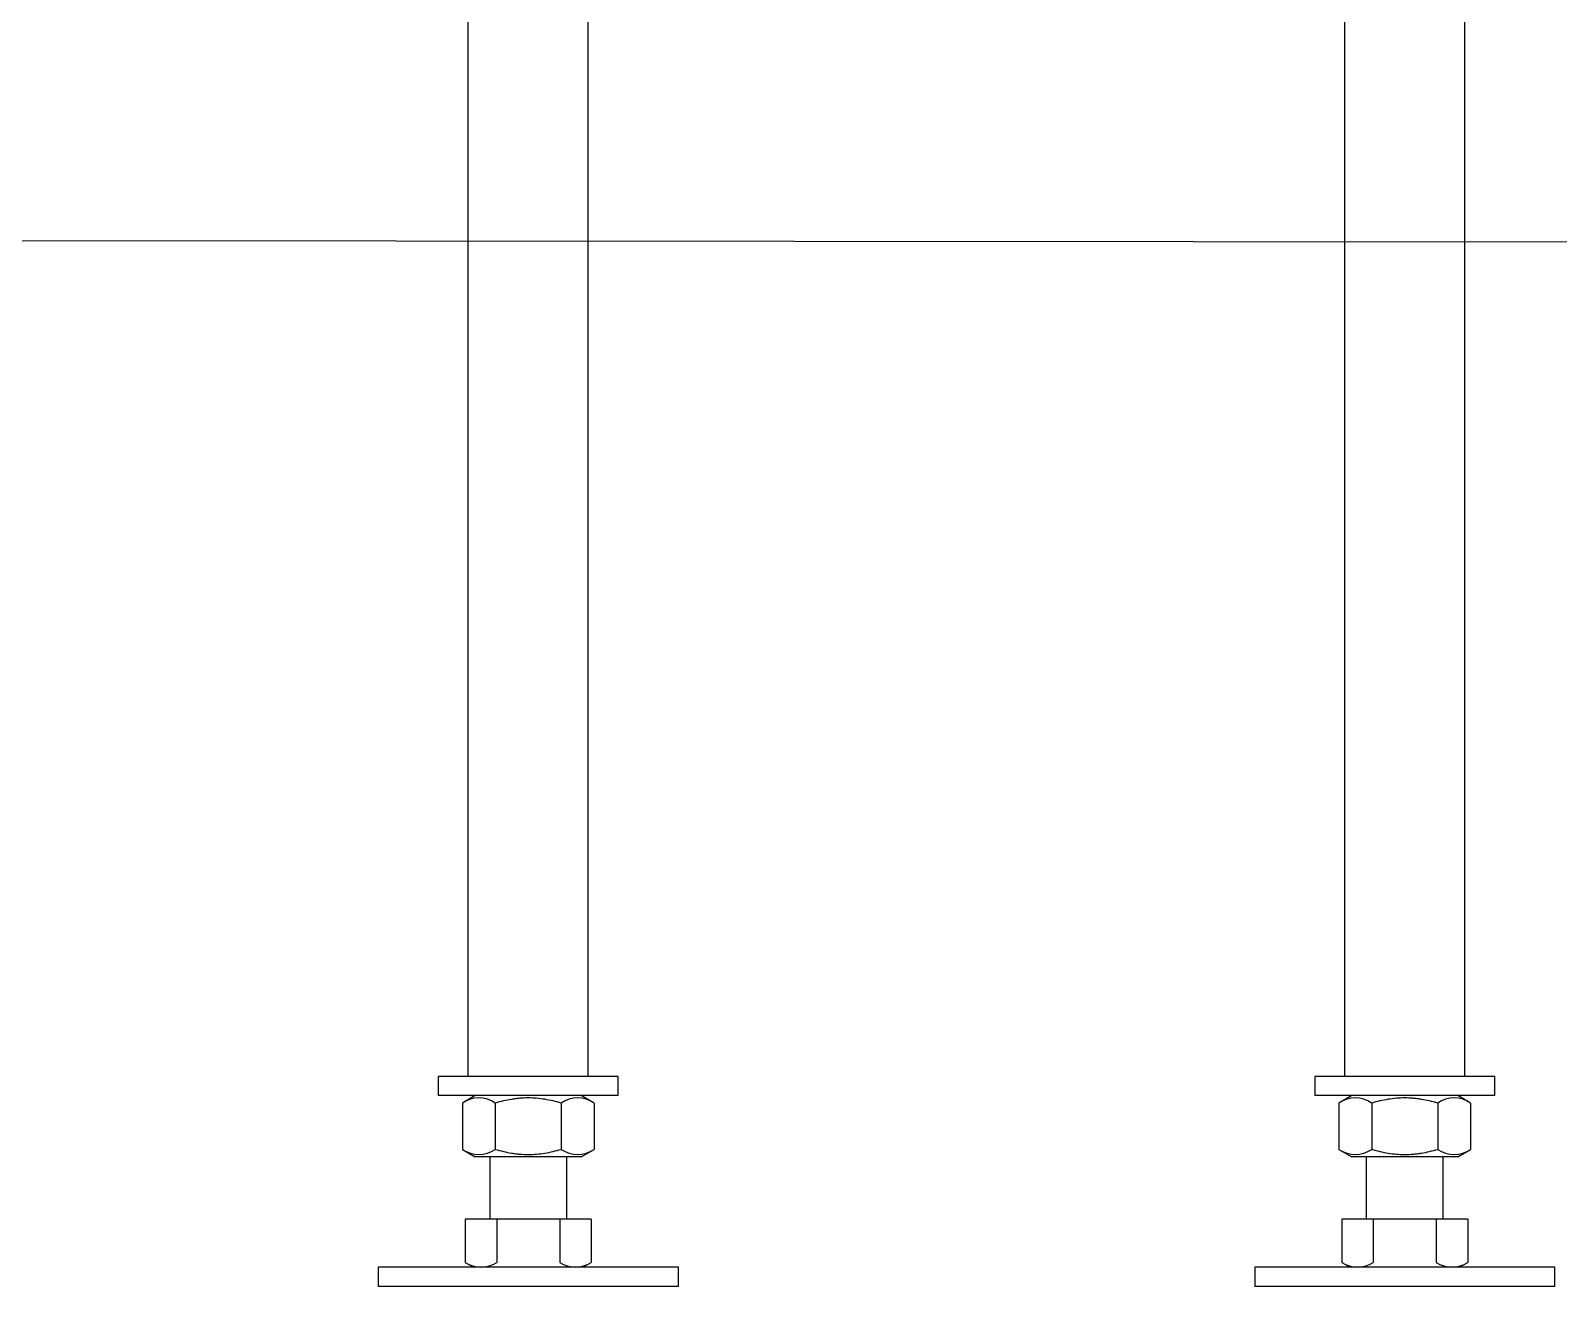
# Model space of a CAD drawing. Extents: x -681219 to -550379, y -242630 to -158199.
# Drawn here: x -629134 to -627485, y -176161 to -174805 of the extents above; entities that cross this region are included whole.
import ezdxf

# ---------------------------------------------------------------- set-up
doc = ezdxf.new("R2010")
doc.units = 0
doc.header["$LTSCALE"] = 1000
doc.layers.get('0').update_dxf_attribs({"linetype": 'CONTINUOUS'})
for name, color, linetype in [('M64_GB6170', 7, 'CONTINUOUS'), ('M64×200_GB5783', 7, 'CONTINUOUS'), ('SPTZ011001821', 7, 'CONTINUOUS'), ('SPTZ45_0703', 7, 'CONTINUOUS'), ('SPTZ45_0801', 7, 'CONTINUOUS')]:
    doc.layers.add(name, color=color, linetype=linetype)

msp = doc.modelspace()

# ---------------------------------------------------------------- linework, layer by layer
at = {"color": 1}
msp.add_line((-637068.2935, -175025.6802), (-623374.2822, -175036.7048), dxfattribs=at)
at = {"layer": 'M64_GB6170', "color": 7, "linetype": 'Continuous'}
for p, q in [((-628653.8121, -175955.2664), (-628667.7439, -175963.3102)), ((-628667.7439, -175963.3102), (-628667.7439, -176013.3186)), ((-628632.2012, -175963.3093), (-628632.2012, -176013.3195)), ((-628561.1158, -175963.3093), (-628561.1158, -176013.3195)), ((-628525.573, -175963.3102), (-628539.5049, -175955.2664)), ((-628525.573, -175963.3102), (-628525.573, -176013.3186)), ((-627707.7321, -175955.2664), (-627721.6639, -175963.3102)), ((-627721.6639, -175963.3102), (-627721.6639, -176013.3186)), ((-627686.1212, -175963.3093), (-627686.1212, -176013.3195)), ((-627615.0358, -175963.3093), (-627615.0358, -176013.3195)), ((-627579.493, -175963.3102), (-627593.4249, -175955.2664)), ((-627579.493, -175963.3102), (-627579.493, -176013.3186)), ((-628667.7439, -176013.3186), (-628653.8121, -176021.3624)), ((-628539.5049, -176021.3624), (-628525.573, -176013.3186)), ((-627721.6639, -176013.3186), (-627707.7321, -176021.3624)), ((-627593.4249, -176021.3624), (-627579.493, -176013.3186)), ((-628539.5049, -176021.3624), (-628653.8121, -176021.3624)), ((-627593.4249, -176021.3624), (-627707.7321, -176021.3624))]:
    msp.add_line(p, q, dxfattribs=at)
for centre, start, end in [((-628649.9719, -175989.5355), 55.8787053, 124.1242058), ((-628543.3451, -175989.5354), 55.8757375, 124.1213514), ((-627703.8919, -175989.5355), 55.8787053, 124.1242058), ((-627597.2651, -175989.5354), 55.8757375, 124.1213514), ((-628649.9719, -175987.0934), 235.8757375, 304.1213514), ((-628543.3451, -175987.0933), 235.8787053, 304.1242058), ((-627703.8919, -175987.0934), 235.8757375, 304.1213514), ((-627597.2651, -175987.0933), 235.8787053, 304.1242058)]:
    msp.add_arc(centre, 31.6798, start, end, dxfattribs=at)
for points, knots in [([(-628561.1158, -175963.3093), (-628564.0064, -175962.4748), (-628566.9235, -175961.7087), (-628572.8246, -175960.3494), (-628575.7878, -175959.7615), (-628581.7245, -175958.8044), (-628584.7009, -175958.4346), (-628590.6713, -175957.9375), (-628593.6653, -175957.8102), (-628599.6722, -175957.8108), (-628602.6849, -175957.9387), (-628607.2179, -175958.3193), (-628608.7273, -175958.4773), (-628611.7249, -175958.8498), (-628613.2159, -175959.0645), (-628620.635, -175960.2692), (-628626.456, -175961.6507), (-628632.2012, -175963.3093)], [0, 0, 0, 0, 0.125, 0.125, 0.25, 0.25, 0.375, 0.375, 0.5, 0.5, 0.625, 0.625, 0.6875, 0.6875, 0.75, 0.75, 1, 1, 1, 1]), ([(-627615.0358, -175963.3093), (-627620.781, -175961.6507), (-627626.602, -175960.2692), (-627634.0211, -175959.0645), (-627635.5121, -175958.8498), (-627638.5097, -175958.4773), (-627640.0191, -175958.3193), (-627644.552, -175957.9387), (-627647.5648, -175957.8108), (-627653.5716, -175957.8102), (-627656.5657, -175957.9375), (-627662.5361, -175958.4346), (-627665.5124, -175958.8044), (-627671.4492, -175959.7615), (-627674.4124, -175960.3494), (-627680.3135, -175961.7087), (-627683.2306, -175962.4748), (-627686.1212, -175963.3093)], [0, 0, 0, 0, 0.25, 0.25, 0.3125, 0.3125, 0.375, 0.375, 0.5, 0.5, 0.625, 0.625, 0.75, 0.75, 0.875, 0.875, 1, 1, 1, 1]), ([(-628632.2012, -176013.3195), (-628626.456, -176014.9781), (-628620.635, -176016.3596), (-628613.2159, -176017.5643), (-628611.7249, -176017.779), (-628608.7273, -176018.1515), (-628607.2179, -176018.3095), (-628602.6849, -176018.6901), (-628599.6722, -176018.818), (-628593.6653, -176018.8186), (-628590.6713, -176018.6913), (-628584.7009, -176018.1942), (-628581.7245, -176017.8244), (-628575.7878, -176016.8673), (-628572.8246, -176016.2794), (-628566.9235, -176014.9201), (-628564.0064, -176014.154), (-628561.1158, -176013.3195)], [0, 0, 0, 0, 0.25, 0.25, 0.3125, 0.3125, 0.375, 0.375, 0.5, 0.5, 0.625, 0.625, 0.75, 0.75, 0.875, 0.875, 1, 1, 1, 1]), ([(-627686.1212, -176013.3195), (-627683.2306, -176014.154), (-627680.3135, -176014.9201), (-627674.4124, -176016.2794), (-627671.4492, -176016.8673), (-627665.5124, -176017.8244), (-627662.5361, -176018.1942), (-627656.5657, -176018.6913), (-627653.5716, -176018.8186), (-627647.5648, -176018.818), (-627644.552, -176018.6901), (-627640.0191, -176018.3095), (-627638.5097, -176018.1515), (-627635.5121, -176017.779), (-627634.0211, -176017.5643), (-627626.602, -176016.3596), (-627620.781, -176014.9781), (-627615.0358, -176013.3195)], [0, 0, 0, 0, 0.125, 0.125, 0.25, 0.25, 0.375, 0.375, 0.5, 0.5, 0.625, 0.625, 0.6875, 0.6875, 0.75, 0.75, 1, 1, 1, 1])]:
    msp.add_open_spline(points, degree=3, knots=knots, dxfattribs=at)
at = {"layer": 'M64×200_GB5783', "color": 7, "linetype": 'Continuous'}
for p, q in [((-628638.1305, -176021.3624), (-628638.1305, -176088.7544)), ((-628555.1865, -176088.7544), (-628555.1865, -176021.3624)), ((-627692.0505, -176021.3624), (-627692.0505, -176088.7544)), ((-627609.1065, -176088.7544), (-627609.1065, -176021.3624)), ((-628630.6331, -176088.7544), (-628664.6078, -176088.7544)), ((-628664.6078, -176088.7544), (-628664.6078, -176135.3373)), ((-628562.6838, -176088.7544), (-628630.6331, -176088.7544)), ((-628630.6331, -176088.7544), (-628630.6331, -176135.3382)), ((-628528.7092, -176088.7544), (-628562.6838, -176088.7544)), ((-628562.6838, -176088.7544), (-628562.6838, -176135.3382)), ((-628528.7092, -176088.7544), (-628528.7092, -176135.3373)), ((-627684.5531, -176088.7544), (-627718.5278, -176088.7544)), ((-627718.5278, -176088.7544), (-627718.5278, -176135.3373)), ((-627616.6038, -176088.7544), (-627684.5531, -176088.7544)), ((-627684.5531, -176088.7544), (-627684.5531, -176135.3382)), ((-627582.6292, -176088.7544), (-627616.6038, -176088.7544)), ((-627616.6038, -176088.7544), (-627616.6038, -176135.3382)), ((-627582.6292, -176088.7544), (-627582.6292, -176135.3373)), ((-628664.6078, -176135.3373), (-628655.5026, -176140.5944)), ((-628537.8144, -176140.5944), (-628528.7092, -176135.3373)), ((-627718.5278, -176135.3373), (-627709.4226, -176140.5944)), ((-627591.7344, -176140.5944), (-627582.6292, -176135.3373))]:
    msp.add_line(p, q, dxfattribs=at)
for centre, radius, start, end in [((-628647.6198, -176110.2691), 30.2821, 235.8757375, 304.1213514), ((-628545.6972, -176110.2691), 30.2822, 235.8787053, 304.1242058), ((-627701.5398, -176110.2691), 30.2821, 235.8757375, 304.1213514), ((-627599.6172, -176110.2691), 30.2822, 235.8787053, 304.1242058)]:
    msp.add_arc(centre, radius, start, end, dxfattribs=at)
at = {"layer": 'SPTZ011001821', "color": 7, "linetype": 'Continuous'}
for p, q in [((-628661.4585, -175934.5304), (-628661.4585, -174654.0824)), ((-627585.7785, -175934.5304), (-627585.7785, -174654.0824)), ((-627715.3785, -175934.5304), (-627715.3785, -174752.5784)), ((-628531.8585, -175934.5304), (-628531.8585, -174768.1304))]:
    msp.add_line(p, q, dxfattribs=at)
at = {"layer": 'SPTZ45_0703', "color": 7, "linetype": 'Continuous'}
for p, q in [((-628499.4585, -175934.5304), (-628693.8585, -175934.5304)), ((-628693.8585, -175934.5304), (-628693.8585, -175955.2664)), ((-628499.4585, -175955.2664), (-628499.4585, -175934.5304)), ((-627553.3785, -175934.5304), (-627747.7785, -175934.5304)), ((-627747.7785, -175934.5304), (-627747.7785, -175955.2664)), ((-627553.3785, -175955.2664), (-627553.3785, -175934.5304)), ((-628499.4585, -175955.2664), (-628693.8585, -175955.2664)), ((-627553.3785, -175955.2664), (-627747.7785, -175955.2664))]:
    msp.add_line(p, q, dxfattribs=at)
at = {"layer": 'SPTZ45_0801', "color": 7, "linetype": 'Continuous'}
for p, q in [((-628434.6585, -176140.5944), (-628758.6585, -176140.5944)), ((-628758.6585, -176140.5944), (-628758.6585, -176161.3304)), ((-628434.6585, -176161.3304), (-628434.6585, -176140.5944)), ((-627488.5785, -176140.5944), (-627812.5785, -176140.5944)), ((-627812.5785, -176140.5944), (-627812.5785, -176161.3304)), ((-627488.5785, -176161.3304), (-627488.5785, -176140.5944)), ((-628434.6585, -176161.3304), (-628758.6585, -176161.3304)), ((-627488.5785, -176161.3304), (-627812.5785, -176161.3304))]:
    msp.add_line(p, q, dxfattribs=at)

doc.saveas('drawing.dxf')
